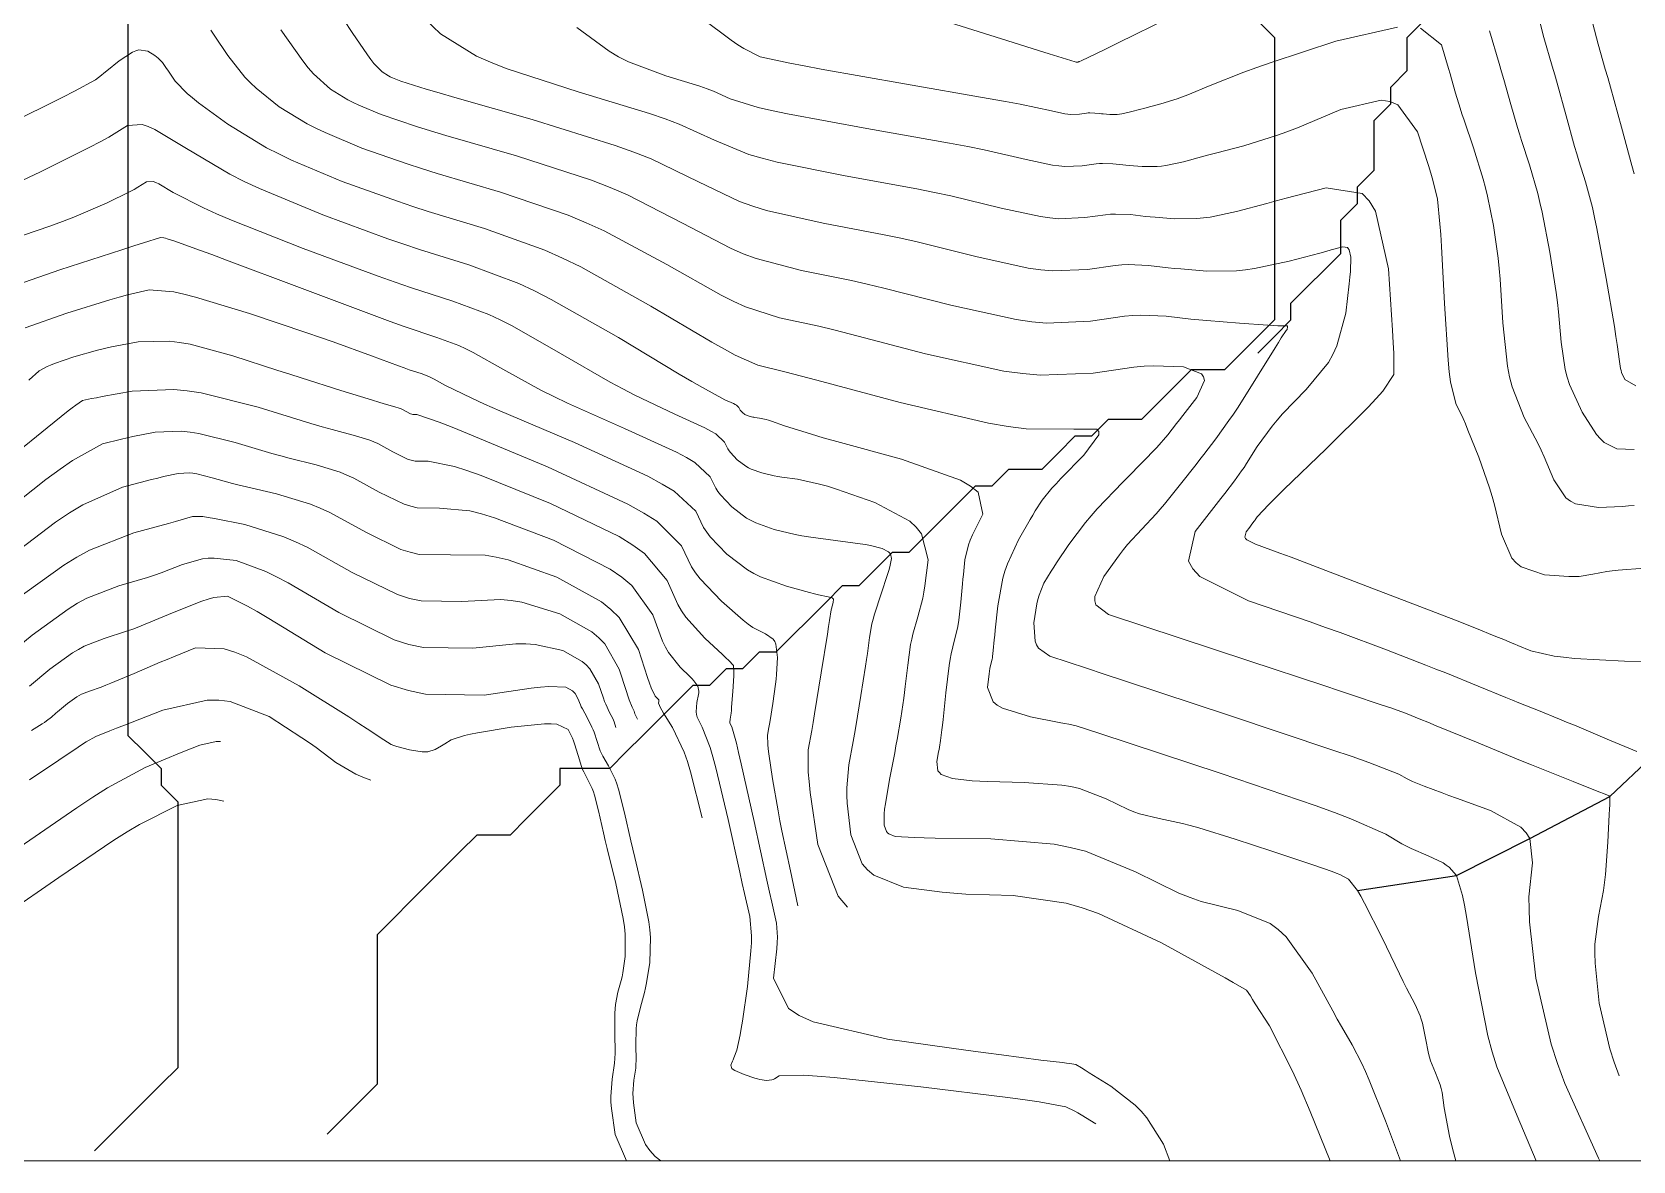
# Model space of a CAD drawing. Header units: millimetres. Extents: x 837475 to 838477, y 1189012 to 1191015.
# Drawn here: x 838137.1 to 838233.5, y 1189013.9 to 1189081.8 of the extents above; entities that cross this region are included whole.
import ezdxf

# ---------------------------------------------------------------- set-up
doc = ezdxf.new("R2010")
doc.units = ezdxf.units.MM
doc.header["$LTSCALE"] = 0.3
doc.layers.add('COORD', color=253, linetype='Continuous', lineweight=20)
doc.layers.add('DRENAJE', color=5, linetype='Continuous', lineweight=25)
for name, color, linetype, lineweight, true_color in [('COTAS 10', 7, 'Continuous', 9, 0x6e3e2d), ('COTAS INT', 7, 'Continuous', 5, 0x9fa19f), ('Escorrentias', 7, 'Continuous', 25, 0x00a8ad)]:
    doc.layers.add(name, color=color, linetype=linetype, lineweight=lineweight, true_color=true_color)

msp = doc.modelspace()

# ---------------------------------------------------------------- linework, layer by layer
at = {"layer": 'COORD'}
msp.add_line((837476.514, 1189013.872), (838476.514, 1189013.872), dxfattribs=at)
msp.add_lwpolyline([(837476.514, 1189013.872), (838476.514, 1189013.872), (838476.514, 1191013.872), (837476.514, 1191013.872)], close=True, dxfattribs=at)
at = {"layer": 'COTAS 10'}
for points in [[(838233.675, 1189038.508), (838231.89, 1189039.254), (838229.924, 1189040.079), (838229.459, 1189040.272), (838229.03, 1189040.45), (838227.768, 1189040.961), (838226.581, 1189041.438), (838226.199, 1189041.593), (838225.793, 1189041.758), (838224.134, 1189042.439), (838222.186, 1189043.227), (838221.599, 1189043.46), (838220.991, 1189043.699), (838218.622, 1189044.617), (838215.826, 1189045.655), (838214.948, 1189045.97), (838214.026, 1189046.296), (838210.323, 1189047.576), (838207.399, 1189049.041), (838206.969, 1189049.484), (838206.703, 1189049.945), (838207.113, 1189051.744), (838208.376, 1189053.37), (838208.648, 1189053.721), (838208.887, 1189054.029), (838209.472, 1189054.78), (838209.906, 1189055.383), (838210.05, 1189055.598), (838210.204, 1189055.833), (838210.849, 1189056.852), (838211.734, 1189058.078), (838212.04, 1189058.444), (838212.372, 1189058.82), (838213.792, 1189060.272), (838215.125, 1189061.905), (838215.403, 1189062.395), (838215.642, 1189062.901), (838216.173, 1189064.867), (838216.385, 1189066.646), (838216.421, 1189067.034), (838216.449, 1189067.377), (838216.468, 1189068.239), (838216.37, 1189068.679), (838216.324, 1189068.756), (838216.268, 1189068.813), (838215.996, 1189068.855), (838215.302, 1189068.672), (838214.981, 1189068.587), (838214.604, 1189068.487), (838212.776, 1189067.999), (838210.682, 1189067.551), (838210.137, 1189067.477), (838209.607, 1189067.423), (838207.821, 1189067.406), (838206.254, 1189067.532), (838205.863, 1189067.569), (838205.49, 1189067.606), (838204.295, 1189067.744), (838203.082, 1189067.793), (838202.697, 1189067.774), (838202.29, 1189067.74), (838200.644, 1189067.499), (838198.527, 1189067.415), (838197.823, 1189067.48), (838197.069, 1189067.583), (838193.92, 1189068.274), (838190.394, 1189069.155), (838189.402, 1189069.378), (838188.403, 1189069.592), (838184.738, 1189070.287), (838181.329, 1189071.057), (838180.492, 1189071.317), (838179.702, 1189071.598), (838177.232, 1189072.782), (838174.38, 1189074.156), (838173.348, 1189074.556), (838172.212, 1189074.965), (838167.232, 1189076.515), (838162.572, 1189077.845), (838161.637, 1189078.117), (838160.855, 1189078.346), (838159.315, 1189078.824), (838158.816, 1189079.034), (838158.691, 1189079.094), (838158.572, 1189079.156), (838158.191, 1189079.386), (838157.706, 1189079.895), (838157.522, 1189080.131), (838157.316, 1189080.41), (838156.39, 1189081.762), (838155.401, 1189083.27)], [(838233.632, 1189060.495), (838232.963, 1189060.882), (838232.77, 1189061.307), (838232.732, 1189061.424), (838232.7, 1189061.541), (838232.639, 1189061.961), (838232.505, 1189062.981), (838232.427, 1189063.476), (838232.332, 1189064.063), (838231.84, 1189066.952), (838231.28, 1189069.969), (838231.142, 1189070.637), (838231.011, 1189071.233), (838230.597, 1189072.78), (838230.195, 1189074.042), (838230.071, 1189074.457), (838229.941, 1189074.901), (838229.427, 1189076.744), (838228.888, 1189078.702), (838228.742, 1189079.219), (838228.597, 1189079.725), (838228.088, 1189081.461), (838227.658, 1189083.126)], [(838135.022, 1189069.015), (838138.216, 1189070.102), (838138.964, 1189070.377), (838139.653, 1189070.641), (838141.65, 1189071.501), (838142.994, 1189072.173), (838143.272, 1189072.319), (838143.509, 1189072.448), (838144.025, 1189072.766), (838144.422, 1189072.795), (838144.585, 1189072.74), (838144.77, 1189072.659), (838145.629, 1189072.139), (838147.442, 1189071.199), (838148.229, 1189070.853), (838149.139, 1189070.469), (838153.457, 1189068.772), (838157.954, 1189067.105), (838158.977, 1189066.74), (838159.905, 1189066.417), (838162.452, 1189065.599), (838164.615, 1189064.786), (838165.3, 1189064.465), (838166.021, 1189064.103), (838168.938, 1189062.452), (838171.913, 1189060.724), (838172.671, 1189060.314), (838173.402, 1189059.933), (838175.806, 1189058.804), (838177.616, 1189057.974), (838177.972, 1189057.783), (838178.265, 1189057.607), (838178.799, 1189057.111), (838178.99, 1189056.712), (838179.068, 1189056.598), (838179.156, 1189056.483), (838179.56, 1189056.055), (838180.074, 1189055.667), (838180.23, 1189055.577), (838180.393, 1189055.495), (838181.032, 1189055.26), (838181.775, 1189055.089), (838182.004, 1189055.046), (838182.242, 1189055.006), (838183.185, 1189054.878), (838184.513, 1189054.595), (838184.994, 1189054.456), (838185.525, 1189054.291), (838187.849, 1189053.479), (838189.948, 1189052.353), (838190.336, 1189051.99), (838190.64, 1189051.606), (838191.04, 1189050.033), (838190.856, 1189048.463), (838190.792, 1189048.08), (838190.722, 1189047.719), (838190.422, 1189046.604), (838190.125, 1189045.568), (838190.056, 1189045.258), (838189.994, 1189044.938), (838189.818, 1189043.695), (838189.671, 1189042.41), (838189.627, 1189042.063), (838189.58, 1189041.721), (838189.4, 1189040.515), (838189.181, 1189039.23), (838189.111, 1189038.837), (838189.036, 1189038.428), (838188.729, 1189036.818), (838188.473, 1189035.352), (838188.431, 1189035.034), (838188.4, 1189034.754), (838188.392, 1189034.064), (838188.538, 1189033.693), (838188.605, 1189033.616), (838188.684, 1189033.549), (838189.066, 1189033.397), (838190.228, 1189033.326), (838190.799, 1189033.31), (838191.477, 1189033.295), (838194.826, 1189033.254), (838198.624, 1189032.931), (838199.585, 1189032.739), (838200.508, 1189032.502), (838203.516, 1189031.274), (838206.135, 1189029.992), (838206.813, 1189029.72), (838207.47, 1189029.484), (838209.674, 1189028.936), (838211.618, 1189028.167), (838212.112, 1189027.793), (838212.587, 1189027.348), (838214.143, 1189025.162), (838215.384, 1189022.895), (838215.66, 1189022.401), (838215.907, 1189021.964), (838216.555, 1189020.867), (838217.143, 1189019.727), (838217.352, 1189019.262), (838217.58, 1189018.734), (838218.57, 1189016.288), (838219.465, 1189013.872)], [(838133.93, 1189051.679), (838137.964, 1189054.862), (838138.827, 1189055.494), (838139.579, 1189056.018), (838141.377, 1189057.012), (838142.518, 1189057.295), (838142.856, 1189057.371), (838143.204, 1189057.446), (838144.542, 1189057.709), (838146.133, 1189057.77), (838146.641, 1189057.719), (838147.179, 1189057.637), (838149.364, 1189057.093), (838151.554, 1189056.437), (838152.095, 1189056.285), (838152.607, 1189056.145), (838154.221, 1189055.747), (838155.672, 1189055.305), (838156.083, 1189055.137), (838156.497, 1189054.95), (838158.022, 1189054.112), (838159.519, 1189053.378), (838159.916, 1189053.256), (838160.304, 1189053.169), (838161.64, 1189053.151), (838163.476, 1189052.982), (838164.18, 1189052.801), (838164.968, 1189052.562), (838168.517, 1189051.212), (838171.926, 1189049.47), (838172.625, 1189048.984), (838173.219, 1189048.496), (838174.477, 1189046.717), (838175.075, 1189045.147), (838175.251, 1189044.79), (838175.432, 1189044.466), (838176.123, 1189043.579), (838176.726, 1189042.997), (838176.851, 1189042.867), (838176.957, 1189042.749), (838177.189, 1189042.433), (838177.249, 1189042.142), (838177.247, 1189042.04), (838177.236, 1189041.928), (838177.13, 1189041.448), (838177.082, 1189040.891), (838177.108, 1189040.731), (838177.152, 1189040.569), (838177.451, 1189039.965), (838177.94, 1189038.735), (838178.103, 1189038.179), (838178.279, 1189037.529), (838179.013, 1189034.404), (838179.708, 1189031.236), (838179.858, 1189030.56), (838179.99, 1189029.971), (838180.316, 1189028.57), (838180.42, 1189027.419), (838180.412, 1189026.989), (838180.389, 1189026.509), (838180.172, 1189024.372), (838179.879, 1189022.292), (838179.807, 1189021.848), (838179.739, 1189021.462), (838179.528, 1189020.542), (838179.361, 1189020.07), (838179.321, 1189019.965), (838179.284, 1189019.871), (838179.174, 1189019.626), (838179.241, 1189019.436), (838179.316, 1189019.377), (838179.415, 1189019.316), (838179.978, 1189019.07), (838180.623, 1189018.856), (838180.775, 1189018.814), (838180.914, 1189018.779), (838181.319, 1189018.718), (838181.635, 1189018.754), (838181.717, 1189018.781), (838181.798, 1189018.814), (838182.075, 1189018.997), (838183.543, 1189019.035), (838184.375, 1189018.977), (838185.391, 1189018.89), (838190.6, 1189018.332), (838195.841, 1189017.692), (838196.877, 1189017.553), (838197.734, 1189017.432), (838199.332, 1189017.134), (838199.867, 1189016.863), (838200.054, 1189016.759), (838200.257, 1189016.641), (838201.132, 1189016.111)], [(838172.89, 1189013.872), (838172.213, 1189015.464), (838171.993, 1189017.03), (838171.967, 1189017.404), (838171.956, 1189017.752), (838172.041, 1189018.791), (838172.177, 1189019.747), (838172.197, 1189020.043), (838172.211, 1189020.352), (838172.199, 1189021.579), (838172.192, 1189022.756), (838172.208, 1189023.032), (838172.232, 1189023.287), (838172.387, 1189024.033), (838172.58, 1189024.731), (838172.629, 1189024.957), (838172.675, 1189025.197), (838172.828, 1189026.18), (838172.826, 1189027.506), (838172.776, 1189027.961), (838172.703, 1189028.455), (838172.26, 1189030.559), (838171.744, 1189032.661), (838171.626, 1189033.154), (838171.518, 1189033.609), (838171.216, 1189034.929), (838170.977, 1189035.868), (838170.909, 1189036.081), (838170.839, 1189036.275), (838170.579, 1189036.808), (838170.327, 1189037.277), (838170.262, 1189037.43), (838170.199, 1189037.594), (838169.989, 1189038.273), (838169.779, 1189038.966), (838169.716, 1189039.139), (838169.65, 1189039.304), (838169.395, 1189039.832), (838168.704, 1189040.142), (838168.363, 1189040.17), (838167.958, 1189040.173), (838165.955, 1189039.973), (838163.928, 1189039.632), (838163.507, 1189039.546), (838163.147, 1189039.464), (838162.355, 1189039.198), (838161.968, 1189038.962), (838161.863, 1189038.899), (838161.76, 1189038.837), (838161.396, 1189038.623), (838160.939, 1189038.492), (838160.778, 1189038.483), (838160.601, 1189038.486), (838159.836, 1189038.595), (838159.073, 1189038.801), (838158.898, 1189038.865), (838158.738, 1189038.932), (838158.291, 1189039.198), (838157.302, 1189039.873), (838156.8, 1189040.196), (838156.199, 1189040.58), (838153.208, 1189042.461), (838150.039, 1189044.19), (838149.327, 1189044.478), (838148.687, 1189044.683), (838146.973, 1189044.735), (838145.649, 1189044.204), (838145.256, 1189044.042), (838144.85, 1189043.873), (838143.287, 1189043.206), (838141.877, 1189042.611), (838141.568, 1189042.486), (838141.294, 1189042.38), (838140.597, 1189042.14), (838140.11, 1189041.948), (838139.969, 1189041.872), (838139.824, 1189041.786), (838139.278, 1189041.389), (838138.785, 1189040.983), (838138.674, 1189040.89), (838138.574, 1189040.805), (838138.307, 1189040.572), (838138.004, 1189040.34), (838137.883, 1189040.256), (838137.745, 1189040.165), (838137.109, 1189039.764)]]:
    msp.add_lwpolyline(points, dxfattribs=at)
at = {"layer": 'COTAS INT'}
for points in [[(838208.809, 1189084.266), (838203.496, 1189081.631), (838202.471, 1189081.125), (838201.641, 1189080.715), (838200.254, 1189080.044), (838200.153, 1189080.011), (838200.132, 1189080.004), (838200.115, 1189079.999), (838200.079, 1189079.986), (838200.066, 1189079.98), (838200.06, 1189079.978), (838200.05, 1189079.975), (838200.042, 1189079.973), (838200.04, 1189079.972), (838200.038, 1189079.972), (838200.032, 1189079.97), (838200.027, 1189079.969), (838200.011, 1189079.969), (838200.008, 1189079.97), (838200.006, 1189079.969), (838199.993, 1189079.969), (838199.985, 1189079.971), (838199.966, 1189079.975), (838199.957, 1189079.976), (838199.947, 1189079.978), (838199.897, 1189079.987), (838198.329, 1189080.474), (838197.362, 1189080.778), (838196.164, 1189081.155), (838189.91, 1189083.126)], [(838160.328, 1189082.994), (838161.7, 1189081.67), (838163.872, 1189080.34), (838164.718, 1189079.965), (838165.669, 1189079.585), (838169.985, 1189078.188), (838174.288, 1189076.878), (838175.232, 1189076.554), (838176.067, 1189076.247), (838178.188, 1189075.275), (838180.257, 1189074.422), (838181.06, 1189074.19), (838181.962, 1189073.959), (838186.05, 1189073.137), (838190.372, 1189072.345), (838191.421, 1189072.134), (838192.407, 1189071.925), (838195.436, 1189071.198), (838197.8, 1189070.68), (838198.366, 1189070.602), (838198.894, 1189070.554), (838200.483, 1189070.617), (838201.719, 1189070.797), (838202.024, 1189070.823), (838202.313, 1189070.837), (838203.224, 1189070.8), (838204.121, 1189070.696), (838204.401, 1189070.669), (838204.695, 1189070.642), (838205.871, 1189070.547), (838207.212, 1189070.559), (838207.609, 1189070.6), (838208.018, 1189070.656), (838209.59, 1189070.992), (838211.421, 1189071.477), (838211.994, 1189071.627), (838212.595, 1189071.784), (838215.002, 1189072.41), (838217.151, 1189072.072), (838217.589, 1189071.622), (838217.96, 1189071.017), (838218.734, 1189067.544), (838218.987, 1189063.842), (838219.03, 1189063.092), (838219.061, 1189062.462), (838219.072, 1189061.18), (838218.406, 1189060.189), (838218.01, 1189059.741), (838217.521, 1189059.219), (838214.991, 1189056.709), (838212.449, 1189054.258), (838211.953, 1189053.773), (838211.548, 1189053.371), (838210.833, 1189052.62), (838210.719, 1189052.44), (838210.692, 1189052.398), (838210.666, 1189052.36), (838210.59, 1189052.253), (838210.486, 1189052.12), (838210.444, 1189052.066), (838210.396, 1189052.004), (838210.172, 1189051.716), (838210.1, 1189051.398), (838210.147, 1189051.316), (838210.223, 1189051.238), (838210.74, 1189050.978), (838212.204, 1189050.442), (838212.878, 1189050.189), (838213.667, 1189049.89), (838217.484, 1189048.433), (838221.303, 1189046.965), (838222.093, 1189046.66), (838222.768, 1189046.398), (838224.24, 1189045.817), (838224.897, 1189045.548), (838225.058, 1189045.482), (838225.209, 1189045.421), (838225.679, 1189045.232), (838226.178, 1189045.03), (838226.348, 1189044.96), (838226.532, 1189044.883), (838227.31, 1189044.557), (838228.702, 1189044.24), (838229.272, 1189044.17), (838229.923, 1189044.108), (838232.942, 1189043.948), (838235.795, 1189043.859)], [(838147.899, 1189081.896), (838148.1, 1189081.603), (838148.923, 1189080.373), (838149.944, 1189079.067), (838150.269, 1189078.728), (838150.613, 1189078.398), (838152.008, 1189077.288), (838153.691, 1189076.27), (838154.217, 1189075.998), (838154.768, 1189075.731), (838156.972, 1189074.803), (838159.695, 1189073.85), (838160.573, 1189073.566), (838161.505, 1189073.274), (838165.32, 1189072.148), (838169.389, 1189070.762), (838170.48, 1189070.306), (838171.557, 1189069.819), (838175.32, 1189067.795), (838178.592, 1189065.948), (838179.358, 1189065.571), (838180.065, 1189065.252), (838182.113, 1189064.588), (838184.465, 1189064.084), (838185.363, 1189063.866), (838186.368, 1189063.615), (838190.887, 1189062.426), (838195.607, 1189061.391), (838196.738, 1189061.236), (838197.792, 1189061.139), (838200.965, 1189061.265), (838203.427, 1189061.626), (838204.034, 1189061.677), (838204.607, 1189061.706), (838206.406, 1189061.635), (838207.495, 1189061.227), (838207.621, 1189061.044), (838207.671, 1189060.831), (838207.215, 1189059.807), (838206.368, 1189058.718), (838206.17, 1189058.464), (838205.988, 1189058.231), (838205.466, 1189057.559), (838204.796, 1189056.794), (838204.522, 1189056.502), (838204.209, 1189056.175), (838202.758, 1189054.706), (838201.225, 1189053.1), (838200.861, 1189052.687), (838200.522, 1189052.288), (838199.515, 1189050.963), (838198.775, 1189049.854), (838198.605, 1189049.592), (838198.45, 1189049.348), (838198.016, 1189048.631), (838197.72, 1189047.904), (838197.651, 1189047.654), (838197.589, 1189047.384), (838197.413, 1189046.237), (838197.477, 1189045.149), (838197.566, 1189044.917), (838197.685, 1189044.714), (838198.374, 1189044.233), (838200.571, 1189043.513), (838201.641, 1189043.161), (838202.912, 1189042.742), (838209.173, 1189040.676), (838215.341, 1189038.614), (838216.554, 1189038.198), (838217.553, 1189037.848), (838219.372, 1189037.142), (838219.861, 1189036.867), (838220.02, 1189036.788), (838220.19, 1189036.709), (838220.89, 1189036.415), (838221.97, 1189036.008), (838222.38, 1189035.857), (838222.837, 1189035.69), (838224.888, 1189034.949), (838226.711, 1189033.95), (838227.025, 1189033.621), (838227.255, 1189033.268), (838227.399, 1189031.803), (838227.189, 1189029.757), (838227.197, 1189029.039), (838227.234, 1189028.254), (838227.607, 1189024.87), (838228.526, 1189020.89), (838228.907, 1189019.728), (838229.343, 1189018.542), (838231.375, 1189014.043), (838231.463, 1189013.872)], [(838232.617, 1189018.99), (838232.315, 1189019.812), (838232.051, 1189020.616), (838231.414, 1189023.374), (838231.171, 1189025.78), (838231.155, 1189026.363), (838231.162, 1189026.91), (838231.37, 1189028.582), (838231.673, 1189030.14), (838231.739, 1189030.615), (838231.798, 1189031.108), (838231.947, 1189033.046), (838232.025, 1189034.713), (838232.04, 1189035.035), (838232.052, 1189035.298), (838232.068, 1189035.744), (838232.059, 1189035.79), (838232.054, 1189035.8), (838232.048, 1189035.808), (838232.02, 1189035.83), (838231.668, 1189035.971), (838231.458, 1189036.055), (838231.199, 1189036.158), (838229.857, 1189036.69), (838227.954, 1189037.455), (838227.34, 1189037.704), (838226.689, 1189037.969), (838224.027, 1189039.06), (838221.605, 1189040.055), (838221.105, 1189040.26), (838220.68, 1189040.433), (838219.761, 1189040.801), (838219.264, 1189040.985), (838219.104, 1189041.043), (838218.935, 1189041.102), (838218.244, 1189041.341), (838216.573, 1189041.898), (838215.786, 1189042.159), (838214.858, 1189042.466), (838210.336, 1189043.961), (838201.897, 1189046.747), (838201.144, 1189047.332), (838201.083, 1189047.565), (838201.085, 1189047.829), (838201.624, 1189049.036), (838202.555, 1189050.329), (838202.804, 1189050.647), (838203.049, 1189050.947), (838203.903, 1189051.887), (838204.764, 1189052.803), (838205.014, 1189053.088), (838205.269, 1189053.386), (838206.232, 1189054.578), (838207.162, 1189055.775), (838207.397, 1189056.078), (838207.623, 1189056.367), (838208.354, 1189057.307), (838209.145, 1189058.407), (838209.408, 1189058.798), (838209.689, 1189059.226), (838210.865, 1189061.085), (838211.92, 1189062.786), (838212.126, 1189063.115), (838212.294, 1189063.382), (838212.592, 1189063.835), (838212.638, 1189063.894), (838212.656, 1189063.934), (838212.676, 1189064.017), (838212.668, 1189064.085), (838212.659, 1189064.096), (838212.647, 1189064.103), (838212.577, 1189064.102), (838212.093, 1189064.112), (838211.819, 1189064.128), (838211.484, 1189064.148), (838209.772, 1189064.266), (838207.814, 1189064.423), (838207.325, 1189064.469), (838206.859, 1189064.515), (838205.367, 1189064.687), (838203.85, 1189064.749), (838203.369, 1189064.725), (838202.861, 1189064.682), (838200.805, 1189064.382), (838198.159, 1189064.277), (838197.28, 1189064.358), (838196.338, 1189064.487), (838192.404, 1189065.35), (838188.381, 1189066.385), (838187.382, 1189066.622), (838186.434, 1189066.838), (838183.425, 1189067.437), (838180.697, 1189068.154), (838179.925, 1189068.444), (838179.147, 1189068.773), (838176.276, 1189070.289), (838172.969, 1189071.987), (838171.914, 1189072.431), (838170.8, 1189072.864), (838166.276, 1189074.332), (838162.039, 1189075.56), (838161.105, 1189075.842), (838160.275, 1189076.098), (838158.143, 1189076.814), (838156.792, 1189077.382), (838156.454, 1189077.546), (838156.132, 1189077.713), (838155.1, 1189078.337), (838154.075, 1189079.275), (838153.757, 1189079.64), (838153.425, 1189080.05), (838152.103, 1189081.908)], [(838234.151, 1189049.523), (838232.552, 1189049.415), (838232.196, 1189049.377), (838231.876, 1189049.337), (838231.033, 1189049.163), (838230.223, 1189049.04), (838229.924, 1189049.031), (838229.594, 1189049.033), (838228.131, 1189049.132), (838226.717, 1189049.611), (838226.416, 1189049.853), (838226.156, 1189050.142), (838225.545, 1189051.58), (838225.12, 1189053.352), (838224.977, 1189053.852), (838224.823, 1189054.356), (838224.174, 1189056.207), (838223.524, 1189057.844), (838223.369, 1189058.212), (838223.225, 1189058.544), (838222.797, 1189059.434), (838222.473, 1189060.751), (838222.396, 1189061.351), (838222.324, 1189062.054), (838222.107, 1189065.445), (838221.931, 1189068.878), (838221.884, 1189069.608), (838221.839, 1189070.241), (838221.682, 1189071.732), (838221.407, 1189072.881), (838221.286, 1189073.299), (838221.147, 1189073.76), (838220.484, 1189075.787), (838219.299, 1189077.397), (838218.83, 1189077.596), (838218.3, 1189077.688), (838215.88, 1189077.126), (838213.27, 1189076.024), (838212.622, 1189075.775), (838212.005, 1189075.55), (838210.044, 1189074.939), (838208.421, 1189074.516), (838208.016, 1189074.41), (838207.631, 1189074.309), (838206.404, 1189073.984), (838205.354, 1189073.76), (838205.081, 1189073.723), (838204.816, 1189073.696), (838203.92, 1189073.688), (838203.135, 1189073.751), (838202.939, 1189073.769), (838202.752, 1189073.787), (838202.153, 1189073.857), (838201.545, 1189073.881), (838201.352, 1189073.872), (838201.148, 1189073.855), (838200.323, 1189073.734), (838199.262, 1189073.692), (838198.909, 1189073.725), (838198.531, 1189073.776), (838196.952, 1189074.123), (838194.42, 1189074.695), (838193.441, 1189074.889), (838192.341, 1189075.099), (838187.362, 1189075.986), (838182.594, 1189076.861), (838181.627, 1189077.063), (838180.812, 1189077.247), (838179.144, 1189077.768), (838178.143, 1189078.227), (838177.748, 1189078.373), (838177.302, 1189078.526), (838175.27, 1189079.144), (838173.011, 1189079.999), (838172.423, 1189080.301), (838171.85, 1189080.631), (838169.918, 1189082.058)], [(838219.29, 1189082.068), (838215.582, 1189081.225), (838211.686, 1189079.943), (838210.818, 1189079.643), (838210.043, 1189079.367), (838208.007, 1189078.568), (838206.678, 1189078.007), (838206.349, 1189077.88), (838206.037, 1189077.766), (838205.047, 1189077.457), (838204.231, 1189077.245), (838204.028, 1189077.191), (838203.835, 1189077.141), (838203.218, 1189076.977), (838202.69, 1189076.865), (838202.553, 1189076.846), (838202.42, 1189076.832), (838201.97, 1189076.828), (838201.575, 1189076.86), (838201.477, 1189076.869), (838201.383, 1189076.878), (838201.082, 1189076.913), (838200.776, 1189076.925), (838200.679, 1189076.921), (838200.577, 1189076.912), (838200.162, 1189076.851), (838199.629, 1189076.83), (838199.452, 1189076.847), (838199.262, 1189076.873), (838198.469, 1189077.047), (838196.578, 1189077.44), (838195.696, 1189077.605), (838194.658, 1189077.793), (838189.616, 1189078.675), (838184.602, 1189079.555), (838183.581, 1189079.743), (838182.721, 1189079.907), (838180.942, 1189080.297), (838179.959, 1189080.793), (838179.6, 1189081.023), (838179.204, 1189081.294), (838177.459, 1189082.607)], [(838233.525, 1189053.311), (838233.185, 1189053.278), (838232.826, 1189053.25), (838231.371, 1189053.181), (838229.999, 1189053.409), (838229.693, 1189053.568), (838229.419, 1189053.769), (838228.695, 1189054.839), (838228.108, 1189056.232), (838227.92, 1189056.636), (838227.721, 1189057.048), (838226.909, 1189058.601), (838226.174, 1189060.449), (838226.022, 1189061.047), (838225.893, 1189061.681), (838225.618, 1189064.284), (838225.456, 1189066.912), (838225.399, 1189067.564), (838225.336, 1189068.182), (838225.068, 1189070.139), (838224.697, 1189071.914), (838224.57, 1189072.417), (838224.432, 1189072.926), (838223.847, 1189074.808), (838223.286, 1189076.48), (838223.163, 1189076.857), (838223.055, 1189077.197), (838222.78, 1189078.112), (838222.54, 1189078.967), (838222.453, 1189079.267), (838222.356, 1189079.596), (838221.934, 1189081.016), (838220.668, 1189082.023)], [(838233.53, 1189056.669), (838232.471, 1189056.71), (838231.717, 1189057.088), (838231.495, 1189057.303), (838231.266, 1189057.566), (838230.39, 1189058.916), (838229.64, 1189060.572), (838229.491, 1189061.029), (838229.366, 1189061.484), (838229.128, 1189063.122), (838228.98, 1189064.946), (838228.913, 1189065.52), (838228.834, 1189066.122), (838228.454, 1189068.545), (838227.988, 1189070.941), (838227.856, 1189071.527), (838227.721, 1189072.079), (838227.222, 1189073.794), (838226.74, 1189075.261), (838226.617, 1189075.657), (838226.498, 1189076.049), (838226.104, 1189077.428), (838225.685, 1189078.93), (838225.55, 1189079.399), (838225.408, 1189079.891), (838224.825, 1189081.861)], [(838233.524, 1189073.257), (838233.384, 1189073.754), (838232.751, 1189076.059), (838232.09, 1189078.474), (838231.933, 1189079.039), (838231.787, 1189079.558), (838231.352, 1189081.061), (838231.039, 1189082.27)], [(838227.632, 1189013.872), (838227.629, 1189013.883), (838226.485, 1189016.586), (838225.266, 1189019.533), (838224.982, 1189020.446), (838224.721, 1189021.401), (838223.971, 1189025.198), (838223.433, 1189028.573), (838223.305, 1189029.261), (838223.186, 1189029.842), (838222.833, 1189031.051), (838222.393, 1189031.542), (838222.219, 1189031.671), (838222.023, 1189031.797), (838221.126, 1189032.225), (838220.1, 1189032.672), (838219.823, 1189032.809), (838219.548, 1189032.953), (838218.578, 1189033.524), (838216.481, 1189034.455), (838215.495, 1189034.826), (838214.334, 1189035.246), (838208.679, 1189037.171), (838201.312, 1189039.603), (838199.957, 1189040.051), (838199.517, 1189040.14), (838199.25, 1189040.192), (838198.921, 1189040.257), (838197.208, 1189040.593), (838195.52, 1189041.116), (838195.207, 1189041.298), (838194.96, 1189041.498), (838194.625, 1189042.355), (838194.719, 1189043.168), (838194.743, 1189043.339), (838194.765, 1189043.488), (838194.838, 1189043.83), (838194.898, 1189044.06), (838194.912, 1189044.137), (838194.926, 1189044.221), (838194.966, 1189044.574), (838195.028, 1189045.226), (838195.056, 1189045.498), (838195.089, 1189045.81), (838195.243, 1189047.269), (838195.545, 1189048.923), (838195.67, 1189049.359), (838195.814, 1189049.784), (838196.484, 1189051.24), (838197.182, 1189052.453), (838197.343, 1189052.726), (838197.491, 1189052.972), (838197.908, 1189053.632), (838198.491, 1189054.338), (838198.743, 1189054.613), (838199.034, 1189054.922), (838200.411, 1189056.325), (838201.314, 1189057.558), (838201.306, 1189057.759), (838201.186, 1189057.9), (838199.819, 1189057.903), (838196.941, 1189057.91), (838195.868, 1189058.053), (838194.675, 1189058.257), (838189.371, 1189059.502), (838184.355, 1189060.845), (838183.343, 1189061.111), (838182.496, 1189061.33), (838180.801, 1189061.738), (838179.432, 1189062.35), (838178.791, 1189062.698), (838178.037, 1189063.123), (838174.364, 1189065.302), (838170.146, 1189067.65), (838169.046, 1189068.181), (838167.977, 1189068.661), (838164.364, 1189069.965), (838160.972, 1189070.988), (838160.041, 1189071.291), (838159.115, 1189071.602), (838155.8, 1189072.793), (838152.744, 1189074.079), (838151.979, 1189074.45), (838151.251, 1189074.826), (838148.916, 1189076.239), (838147.151, 1189077.521), (838146.781, 1189077.816), (838146.463, 1189078.084), (838145.743, 1189078.837), (838145.393, 1189079.36), (838145.308, 1189079.484), (838145.227, 1189079.6), (838144.979, 1189079.942), (838144.714, 1189080.22), (838144.623, 1189080.296), (838144.524, 1189080.37), (838144.104, 1189080.634), (838143.554, 1189080.703), (838143.373, 1189080.655), (838143.18, 1189080.577), (838142.38, 1189080.056), (838141.626, 1189079.447), (838141.462, 1189079.315), (838141.318, 1189079.197), (838140.959, 1189078.905), (838139.697, 1189078.226), (838138.983, 1189077.866), (838138.112, 1189077.431), (838133.649, 1189075.237)], [(838134.399, 1189071.846), (838137.65, 1189073.369), (838140.613, 1189074.852), (838141.226, 1189075.173), (838141.749, 1189075.457), (838142.885, 1189076.159), (838143.762, 1189076.222), (838144.12, 1189076.102), (838144.529, 1189075.922), (838146.422, 1189074.776), (838149.032, 1189073.23), (838149.892, 1189072.798), (838150.811, 1189072.364), (838154.629, 1189070.783), (838158.534, 1189069.353), (838159.509, 1189069.016), (838160.438, 1189068.703), (838163.408, 1189067.782), (838166.414, 1189066.651), (838167.366, 1189066.206), (838168.369, 1189065.703), (838172.422, 1189063.408), (838176.075, 1189061.21), (838176.825, 1189060.768), (838177.463, 1189060.398), (838178.823, 1189059.664), (838179.331, 1189059.432), (838179.431, 1189059.378), (838179.513, 1189059.329), (838179.663, 1189059.189), (838179.717, 1189059.077), (838179.738, 1189059.046), (838179.763, 1189059.013), (838179.877, 1189058.893), (838180.021, 1189058.784), (838180.065, 1189058.759), (838180.11, 1189058.736), (838180.289, 1189058.67), (838180.498, 1189058.622), (838180.562, 1189058.61), (838180.629, 1189058.599), (838180.894, 1189058.563), (838181.297, 1189058.472), (838181.451, 1189058.426), (838181.624, 1189058.371), (838182.403, 1189058.096), (838184.029, 1189057.584), (838184.735, 1189057.379), (838185.553, 1189057.147), (838189.435, 1189056.082), (838192.99, 1189054.818), (838193.603, 1189054.461), (838194.054, 1189054.101), (838194.342, 1189052.773), (838193.711, 1189051.531), (838193.583, 1189051.225), (838193.476, 1189050.936), (838193.257, 1189050.027), (838193.168, 1189049.148), (838193.143, 1189048.878), (838193.117, 1189048.596), (838193.018, 1189047.48), (838192.896, 1189046.407), (838192.856, 1189046.153), (838192.812, 1189045.917), (838192.63, 1189045.217), (838192.429, 1189044.375), (838192.374, 1189044.05), (838192.318, 1189043.684), (838192.118, 1189042.03), (838191.947, 1189040.424), (838191.91, 1189040.088), (838191.877, 1189039.801), (838191.794, 1189039.157), (838191.726, 1189038.761), (838191.702, 1189038.63), (838191.676, 1189038.489), (838191.564, 1189037.903), (838191.633, 1189037.351), (838191.721, 1189037.232), (838191.839, 1189037.128), (838192.515, 1189036.874), (838193.705, 1189036.744), (838194.147, 1189036.717), (838194.637, 1189036.695), (838196.814, 1189036.649), (838199.089, 1189036.485), (838199.641, 1189036.389), (838200.159, 1189036.271), (838201.749, 1189035.659), (838203.073, 1189035.018), (838203.424, 1189034.881), (838203.767, 1189034.761), (838204.95, 1189034.475), (838206.342, 1189034.179), (838206.817, 1189034.054), (838207.331, 1189033.909), (838209.511, 1189033.229), (838211.719, 1189032.499), (838214.254, 1189031.662), (838215.354, 1189031.277), (838215.594, 1189031.184), (838215.807, 1189031.096), (838216.345, 1189030.829), (838216.87, 1189030.147), (838217.075, 1189029.799), (838217.306, 1189029.38), (838218.352, 1189027.292), (838219.396, 1189025.132), (838219.625, 1189024.668), (838219.827, 1189024.263), (838220.34, 1189023.284), (838220.644, 1189022.61), (838220.715, 1189022.396), (838220.779, 1189022.171), (838220.963, 1189021.26), (838221.144, 1189020.34), (838221.208, 1189020.108), (838221.277, 1189019.887), (838221.572, 1189019.172), (838221.854, 1189018.456), (838221.914, 1189018.234), (838221.967, 1189018.001), (838222.093, 1189017.074), (838222.418, 1189015.359), (838222.596, 1189014.629), (838222.79, 1189013.872)], [(838215.238, 1189013.872), (838214.036, 1189016.848), (838213.481, 1189018.14), (838212.977, 1189019.269), (838211.585, 1189021.992), (838210.731, 1189023.334), (838210.565, 1189023.593), (838210.431, 1189023.802), (838210.205, 1189024.152), (838209.406, 1189024.606), (838208.911, 1189024.882), (838208.297, 1189025.223), (838205.088, 1189026.997), (838201.295, 1189028.769), (838200.312, 1189029.11), (838199.359, 1189029.384), (838196.161, 1189029.834), (838193.321, 1189029.927), (838192.594, 1189029.977), (838191.892, 1189030.039), (838189.572, 1189030.35), (838187.775, 1189031.063), (838187.403, 1189031.377), (838187.086, 1189031.743), (838186.397, 1189033.485), (838186.177, 1189035.395), (838186.156, 1189035.866), (838186.152, 1189036.311), (838186.281, 1189037.71), (838186.538, 1189039.1), (838186.616, 1189039.539), (838186.696, 1189040.002), (838187.006, 1189041.874), (838187.284, 1189043.641), (838187.343, 1189044.039), (838187.395, 1189044.397), (838187.518, 1189045.359), (838187.669, 1189046.191), (838187.739, 1189046.466), (838187.82, 1189046.761), (838188.215, 1189047.991), (838188.599, 1189049.143), (838188.675, 1189049.388), (838188.737, 1189049.603), (838188.851, 1189050.113), (838188.78, 1189050.391), (838188.726, 1189050.459), (838188.657, 1189050.523), (838188.286, 1189050.723), (838187.571, 1189050.901), (838187.285, 1189050.951), (838186.961, 1189051.003), (838185.477, 1189051.194), (838183.855, 1189051.413), (838183.445, 1189051.483), (838183.052, 1189051.555), (838181.774, 1189051.85), (838180.676, 1189052.253), (838180.396, 1189052.395), (838180.127, 1189052.55), (838179.244, 1189053.217), (838178.548, 1189053.953), (838178.397, 1189054.151), (838178.264, 1189054.346), (838177.934, 1189055.032), (838177.016, 1189055.886), (838176.513, 1189056.187), (838175.901, 1189056.517), (838172.789, 1189057.943), (838169.341, 1189059.468), (838168.518, 1189059.86), (838167.751, 1189060.239), (838165.453, 1189061.496), (838163.674, 1189062.504), (838163.234, 1189062.724), (838162.816, 1189062.92), (838161.496, 1189063.416), (838159.514, 1189064.077), (838158.679, 1189064.376), (838157.72, 1189064.726), (838153.221, 1189066.408), (838148.843, 1189068.061), (838147.96, 1189068.392), (838147.219, 1189068.668), (838145.733, 1189069.21), (838145.26, 1189069.353), (838145.158, 1189069.379), (838145.07, 1189069.398), (838144.857, 1189069.418), (838143.85, 1189069.109), (838143.262, 1189068.921), (838142.539, 1189068.69), (838138.809, 1189067.485), (838134.946, 1189066.143)], [(838186.201, 1189029.139), (838185.634, 1189029.792), (838184.403, 1189032.907), (838183.954, 1189036.036), (838183.881, 1189036.698), (838183.83, 1189037.271), (838183.832, 1189038.603), (838184.041, 1189039.771), (838184.121, 1189040.241), (838184.21, 1189040.775), (838184.612, 1189043.232), (838184.988, 1189045.561), (838185.06, 1189046.014), (838185.119, 1189046.383), (838185.218, 1189047.024), (838185.243, 1189047.149), (838185.255, 1189047.194), (838185.269, 1189047.244), (838185.339, 1189047.459), (838185.345, 1189047.663), (838185.319, 1189047.704), (838185.28, 1189047.74), (838185.04, 1189047.817), (838184.458, 1189047.934), (838184.205, 1189047.996), (838183.911, 1189048.069), (838182.516, 1189048.44), (838180.958, 1189049.012), (838180.562, 1189049.213), (838180.18, 1189049.432), (838178.928, 1189050.379), (838177.941, 1189051.422), (838177.727, 1189051.703), (838177.538, 1189051.981), (838177.07, 1189052.953), (838175.768, 1189054.164), (838175.054, 1189054.592), (838174.185, 1189055.06), (838169.772, 1189057.083), (838165.281, 1189059.003), (838164.364, 1189059.406), (838163.588, 1189059.753), (838161.969, 1189060.54), (838161.326, 1189060.904), (838161.167, 1189060.984), (838161.017, 1189061.054), (838160.54, 1189061.233), (838159.825, 1189061.472), (838159.523, 1189061.58), (838159.177, 1189061.706), (838157.553, 1189062.313), (838155.262, 1189063.145), (838154.495, 1189063.412), (838153.672, 1189063.696), (838150.218, 1189064.855), (838146.965, 1189065.843), (838146.267, 1189066.02), (838145.658, 1189066.154), (838144.189, 1189066.285), (838142.884, 1189065.98), (838142.378, 1189065.838), (838141.808, 1189065.671), (838139.226, 1189064.863), (838136.716, 1189063.992)], [(838136.946, 1189060.837), (838137.193, 1189061.056), (838137.329, 1189061.176), (838137.572, 1189061.394), (838138.037, 1189061.656), (838138.245, 1189061.744), (838138.487, 1189061.84), (838139.643, 1189062.242), (838141.077, 1189062.653), (838141.494, 1189062.755), (838141.918, 1189062.851), (838143.522, 1189063.153), (838145.404, 1189063.187), (838146.005, 1189063.113), (838146.64, 1189063.004), (838149.221, 1189062.311), (838151.924, 1189061.427), (838152.637, 1189061.197), (838153.334, 1189060.973), (838155.722, 1189060.22), (838157.611, 1189059.637), (838157.993, 1189059.521), (838158.315, 1189059.425), (838158.968, 1189059.24), (838159.227, 1189059.161), (838159.3, 1189059.131), (838159.374, 1189059.098), (838159.647, 1189058.948), (838159.914, 1189058.817), (838159.985, 1189058.795), (838160.054, 1189058.78), (838160.293, 1189058.776), (838161.637, 1189058.318), (838162.403, 1189058.015), (838163.34, 1189057.637), (838168.147, 1189055.635), (838172.986, 1189053.385), (838173.943, 1189052.85), (838174.733, 1189052.353), (838176.206, 1189050.874), (838176.812, 1189049.615), (838177.056, 1189049.256), (838177.333, 1189048.892), (838178.611, 1189047.54), (838179.927, 1189046.399), (838180.229, 1189046.167), (838180.503, 1189045.972), (838181.264, 1189045.574), (838181.728, 1189045.259), (838181.815, 1189045.117), (838181.883, 1189044.951), (838181.979, 1189044.151), (838181.923, 1189043.146), (838181.895, 1189042.85), (838181.862, 1189042.547), (838181.701, 1189041.387), (838181.533, 1189040.361), (838181.497, 1189040.142), (838181.464, 1189039.951), (838181.383, 1189039.496), (838181.397, 1189038.927), (838181.424, 1189038.664), (838181.462, 1189038.356), (838181.682, 1189036.864), (838182.021, 1189034.925), (838182.134, 1189034.336), (838182.254, 1189033.723), (838182.757, 1189031.321), (838183.215, 1189029.224)], [(838205.579, 1189013.872), (838205.216, 1189014.889), (838204.197, 1189016.472), (838203.864, 1189016.861), (838203.508, 1189017.228), (838202.042, 1189018.373), (838200.738, 1189019.184), (838200.485, 1189019.341), (838200.279, 1189019.468), (838199.926, 1189019.682), (838199.577, 1189019.735), (838199.373, 1189019.761), (838199.123, 1189019.792), (838197.836, 1189019.946), (838195.454, 1189020.252), (838194.514, 1189020.379), (838193.452, 1189020.525), (838188.607, 1189021.204), (838184.126, 1189022.251), (838183.294, 1189022.628), (838182.639, 1189023.044), (838181.752, 1189024.86), (838181.942, 1189026.624), (838181.967, 1189027.006), (838181.98, 1189027.342), (838181.927, 1189028.172), (838181.639, 1189029.433), (838181.504, 1189030.042), (838181.345, 1189030.762), (838180.573, 1189034.299), (838179.801, 1189037.768), (838179.643, 1189038.447), (838179.509, 1189039.003), (838179.227, 1189039.989), (838179.137, 1189040.174), (838179.124, 1189040.225), (838179.117, 1189040.274), (838179.133, 1189040.45), (838179.189, 1189040.811), (838179.207, 1189040.977), (838179.225, 1189041.173), (838179.296, 1189042.117), (838179.349, 1189043.046), (838179.356, 1189043.23), (838179.358, 1189043.384), (838179.339, 1189043.676), (838179.048, 1189043.984), (838178.881, 1189044.146), (838178.675, 1189044.342), (838177.618, 1189045.328), (838176.475, 1189046.593), (838176.216, 1189046.965), (838175.982, 1189047.345), (838175.342, 1189048.796), (838173.976, 1189050.424), (838173.284, 1189050.917), (838172.456, 1189051.428), (838168.332, 1189053.423), (838164.154, 1189055.099), (838163.291, 1189055.408), (838162.557, 1189055.65), (838160.967, 1189055.964), (838160.179, 1189055.974), (838159.95, 1189056.026), (838159.717, 1189056.097), (838158.834, 1189056.53), (838157.935, 1189057.024), (838157.691, 1189057.134), (838157.45, 1189057.233), (838156.594, 1189057.494), (838155.186, 1189057.871), (838154.595, 1189058.043), (838153.918, 1189058.244), (838150.747, 1189059.215), (838147.31, 1189060.071), (838146.464, 1189060.199), (838145.665, 1189060.281), (838143.162, 1189060.184), (838141.363, 1189059.852), (838141.008, 1189059.785), (838140.715, 1189059.73), (838140.174, 1189059.622), (838139.764, 1189059.346), (838139.553, 1189059.186), (838139.301, 1189058.989), (838138.04, 1189057.972), (838136.023, 1189056.33)], [(838177.454, 1189034.509), (838176.757, 1189037.29), (838176.564, 1189037.911), (838176.371, 1189038.468), (838175.674, 1189039.941), (838175.12, 1189040.807), (838175.016, 1189040.981), (838174.935, 1189041.127), (838174.824, 1189041.417), (838174.844, 1189041.51), (838174.846, 1189041.532), (838174.847, 1189041.552), (838174.835, 1189041.608), (838174.79, 1189041.669), (838174.769, 1189041.692), (838174.745, 1189041.717), (838174.629, 1189041.83), (838174.388, 1189042.339), (838174.286, 1189042.614), (838174.168, 1189042.948), (838173.613, 1189044.638), (838172.461, 1189046.567), (838171.967, 1189047.051), (838171.396, 1189047.513), (838168.702, 1189049.001), (838165.781, 1189050.025), (838165.068, 1189050.194), (838164.396, 1189050.315), (838162.314, 1189050.338), (838160.429, 1189050.364), (838159.881, 1189050.486), (838159.322, 1189050.658), (838157.21, 1189051.694), (838155.058, 1189052.876), (838154.474, 1189053.14), (838153.895, 1189053.376), (838151.847, 1189054), (838150.029, 1189054.42), (838149.595, 1189054.527), (838149.191, 1189054.63), (838147.981, 1189054.971), (838147.048, 1189055.203), (838146.818, 1189055.238), (838146.601, 1189055.26), (838145.922, 1189055.234), (838145.046, 1189055.04), (838144.704, 1189054.956), (838144.321, 1189054.859), (838142.579, 1189054.402), (838140.188, 1189053.339), (838139.395, 1189052.861), (838138.544, 1189052.302), (838135, 1189049.621)], [(838173.567, 1189040.458), (838173.405, 1189040.776), (838173.355, 1189040.928), (838173.338, 1189040.971), (838173.32, 1189041.014), (838173.24, 1189041.171), (838173.066, 1189041.619), (838172.988, 1189041.846), (838172.897, 1189042.117), (838172.462, 1189043.467), (838171.598, 1189044.974), (838171.236, 1189045.345), (838170.822, 1189045.695), (838168.887, 1189046.789), (838166.595, 1189047.488), (838165.956, 1189047.588), (838165.316, 1189047.647), (838162.988, 1189047.525), (838160.553, 1189047.559), (838159.846, 1189047.716), (838159.124, 1189047.939), (838156.397, 1189049.277), (838153.691, 1189050.787), (838152.983, 1189051.117), (838152.292, 1189051.41), (838149.945, 1189052.15), (838148.104, 1189052.526), (838147.733, 1189052.59), (838147.421, 1189052.635), (838146.797, 1189052.65), (838146.111, 1189052.435), (838145.761, 1189052.335), (838145.342, 1189052.218), (838143.25, 1189051.649), (838140.6, 1189050.607), (838139.83, 1189050.192), (838139.043, 1189049.721), (838136.069, 1189047.563)], [(838135.185, 1189043.894), (838137.139, 1189045.505), (838139.304, 1189047.076), (838139.876, 1189047.418), (838140.437, 1189047.721), (838142.365, 1189048.479), (838144.08, 1189048.976), (838144.506, 1189049.114), (838144.911, 1189049.252), (838146.196, 1189049.749), (838147.388, 1189050.089), (838147.734, 1189050.128), (838148.087, 1189050.143), (838149.416, 1189049.996), (838151.197, 1189049.331), (838151.835, 1189049.018), (838152.535, 1189048.65), (838155.585, 1189046.859), (838158.927, 1189045.219), (838159.811, 1189044.947), (838160.678, 1189044.753), (838163.661, 1189044.712), (838166.235, 1189044.979), (838166.844, 1189044.981), (838167.409, 1189044.95), (838169.072, 1189044.578), (838170.235, 1189043.92), (838170.483, 1189043.71), (838170.7, 1189043.487), (838171.22, 1189042.582), (838171.511, 1189041.718), (838171.585, 1189041.521), (838171.655, 1189041.343), (838171.884, 1189040.856), (838172.069, 1189040.492), (838172.112, 1189040.393), (838172.152, 1189040.294), (838172.266, 1189039.942)], [(838136.985, 1189042.438), (838138.208, 1189043.447), (838139.564, 1189044.431), (838139.922, 1189044.645), (838140.274, 1189044.835), (838141.481, 1189045.309), (838142.818, 1189045.735), (838143.25, 1189045.893), (838143.71, 1189046.068), (838145.596, 1189046.847), (838147.355, 1189047.543), (838147.736, 1189047.666), (838148.069, 1189047.759), (838148.887, 1189047.842), (838150.103, 1189047.252), (838150.687, 1189046.919), (838151.379, 1189046.514), (838154.772, 1189044.441), (838158.73, 1189042.499), (838159.777, 1189042.177), (838160.803, 1189041.948), (838164.335, 1189041.899), (838167.155, 1189042.312), (838167.733, 1189042.374), (838168.222, 1189042.413), (838169.257, 1189042.367), (838169.647, 1189042.146), (838169.73, 1189042.075), (838169.803, 1189042.001), (838169.977, 1189041.697), (838170.125, 1189041.318), (838170.182, 1189041.197), (838170.245, 1189041.068), (838170.528, 1189040.541), (838170.818, 1189039.971), (838170.886, 1189039.815), (838170.948, 1189039.66), (838171.128, 1189039.107), (838171.322, 1189038.549), (838171.393, 1189038.391), (838171.472, 1189038.231), (838171.821, 1189037.639), (838172.21, 1189036.841), (838172.314, 1189036.551), (838172.417, 1189036.231), (838172.776, 1189034.824), (838173.156, 1189033.134), (838173.272, 1189032.635), (838173.394, 1189032.123), (838173.871, 1189030.161), (838174.246, 1189028.248), (838174.303, 1189027.767), (838174.339, 1189027.306), (838174.297, 1189025.819), (838174.105, 1189024.583), (838174.046, 1189024.281), (838173.985, 1189023.998), (838173.742, 1189023.12), (838173.543, 1189022.31), (838173.509, 1189022.069), (838173.484, 1189021.821), (838173.469, 1189020.861), (838173.478, 1189019.921), (838173.468, 1189019.684), (838173.452, 1189019.458), (838173.349, 1189018.725), (838173.284, 1189017.929), (838173.292, 1189017.663), (838173.312, 1189017.376), (838173.48, 1189016.176), (838174.041, 1189014.861), (838174.308, 1189014.501), (838174.625, 1189014.144), (838174.956, 1189013.872)], [(838136.975, 1189036.798), (838138.757, 1189037.975), (838139.915, 1189038.774), (838140.169, 1189038.941), (838140.393, 1189039.083), (838140.965, 1189039.399), (838141.818, 1189039.74), (838142.22, 1189039.898), (838142.694, 1189040.085), (838145.003, 1189040.99), (838147.674, 1189041.592), (838148.375, 1189041.588), (838149.06, 1189041.509), (838151.395, 1189040.604), (838153.366, 1189039.336), (838153.822, 1189039.029), (838154.239, 1189038.739), (838155.419, 1189037.851), (838156.617, 1189037.137), (838157.045, 1189036.958), (838157.515, 1189036.787)], [(838148.473, 1189039.108), (838148.216, 1189039.11), (838147.235, 1189038.889), (838146.109, 1189038.44), (838145.759, 1189038.299), (838145.393, 1189038.15), (838143.936, 1189037.548), (838141.676, 1189036.312), (838140.803, 1189035.764), (838139.824, 1189035.125), (838135.399, 1189032.074)], [(838135.551, 1189028.716), (838138.739, 1189030.928), (838142.053, 1189033.17), (838142.851, 1189033.666), (838143.597, 1189034.109), (838145.859, 1189035.261), (838147.714, 1189035.65), (838148.203, 1189035.611), (838148.683, 1189035.51)]]:
    msp.add_lwpolyline(points, dxfattribs=at)
at = {"layer": 'DRENAJE'}
for points in [[(838203.878, 1189122.448, 0), (838202.878, 1189121.449, 0), (838202.878, 1189092.459, 0), (838203.878, 1189091.459, 0), (838204.878, 1189090.459, 0), (838205.877, 1189089.46, 0), (838205.877, 1189088.46, 0), (838206.877, 1189087.46, 0), (838206.877, 1189086.461, 0), (838207.877, 1189085.461, 0), (838208.876, 1189084.461, 0), (838210.876, 1189082.462, 0), (838211.875, 1189081.462, 0), (838211.875, 1189064.468, 0), (838209.876, 1189062.469, 0)], [(838143.898, 1189100.456, 0), (838143.898, 1189098.456, 0), (838142.899, 1189097.457, 0), (838142.899, 1189039.476, 0), (838143.898, 1189038.477, 0), (838144.898, 1189037.477, 0), (838144.898, 1189036.477, 0), (838145.898, 1189035.478, 0), (838145.898, 1189019.483, 0), (838144.898, 1189018.483, 0), (838143.898, 1189017.484, 0), (838142.899, 1189016.484, 0), (838140.899, 1189014.485, 0)], [(838210.876, 1189062.469, 0), (838211.875, 1189063.468, 0), (838212.875, 1189064.468, 0), (838212.875, 1189065.468, 0), (838213.875, 1189066.467, 0), (838214.874, 1189067.467, 0), (838215.874, 1189068.467, 0), (838215.874, 1189070.466, 0), (838216.874, 1189071.466, 0), (838216.874, 1189072.465, 0), (838217.873, 1189073.465, 0), (838217.873, 1189076.464, 0), (838218.873, 1189077.464, 0), (838218.873, 1189078.463, 0), (838219.873, 1189079.463, 0), (838219.873, 1189081.462, 0), (838220.872, 1189082.462, 0)], [(838209.876, 1189062.469, 0), (838208.876, 1189061.469, 0), (838206.877, 1189061.469, 0), (838205.877, 1189060.469, 0), (838204.878, 1189059.47, 0), (838203.878, 1189058.47, 0), (838201.879, 1189058.47, 0), (838200.879, 1189057.47, 0), (838199.879, 1189057.47, 0), (838198.88, 1189056.471, 0), (838197.88, 1189055.471, 0), (838195.881, 1189055.471, 0), (838194.881, 1189054.471, 0), (838193.881, 1189054.471, 0), (838192.882, 1189053.472, 0), (838191.882, 1189052.472, 0), (838190.882, 1189051.472, 0), (838189.883, 1189050.473, 0), (838188.883, 1189050.473, 0), (838187.883, 1189049.473, 0), (838186.884, 1189048.473, 0), (838185.884, 1189048.473, 0), (838184.884, 1189047.474, 0), (838183.885, 1189046.474, 0), (838182.885, 1189045.474, 0), (838181.885, 1189044.475, 0), (838180.886, 1189044.475, 0), (838179.886, 1189043.475, 0), (838178.886, 1189043.475, 0), (838177.887, 1189042.475, 0), (838176.887, 1189042.475, 0), (838175.887, 1189041.476, 0), (838174.888, 1189040.476, 0), (838173.888, 1189039.476, 0), (838172.888, 1189038.477, 0), (838171.889, 1189037.477, 0), (838168.89, 1189037.477, 0), (838168.89, 1189036.477, 0), (838167.89, 1189035.478, 0), (838166.89, 1189034.478, 0), (838165.891, 1189033.478, 0), (838163.891, 1189033.478, 0), (838162.892, 1189032.479, 0), (838161.892, 1189031.479, 0), (838160.892, 1189030.479, 0), (838159.893, 1189029.48, 0), (838158.893, 1189028.48, 0), (838157.893, 1189027.48, 0), (838157.893, 1189018.483, 0), (838156.894, 1189017.484, 0), (838155.894, 1189016.484, 0), (838154.894, 1189015.484, 0)]]:
    msp.add_polyline3d(points, dxfattribs=at)
at = {"layer": 'Escorrentias'}
for p, q in [((838232.059, 1189035.79), (838234.568, 1189038.158)), ((838227.255, 1189033.268), (838232.059, 1189035.79)), ((838222.833, 1189031.051), (838227.255, 1189033.268)), ((838216.87, 1189030.147), (838222.833, 1189031.051))]:
    msp.add_line(p, q, dxfattribs=at)

doc.saveas('drawing.dxf')
